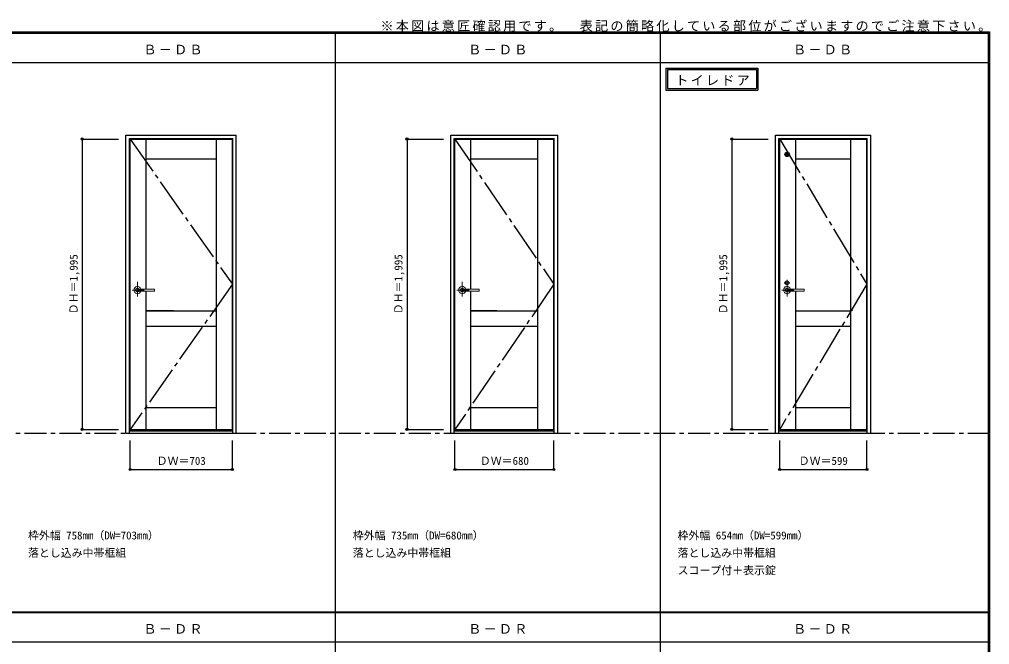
# Model space of a CAD drawing. Units: millimetres, scale not verified. Extents: x -6000 to 5700, y -4307 to 4260.
# Drawn here: x -966 to 5700, y -36 to 4260 of the extents above; entities that cross this region are included whole.
import ezdxf
from ezdxf.enums import TextEntityAlignment as Align

# ---------------------------------------------------------------- set-up
doc = ezdxf.new("R2010")
doc.units = ezdxf.units.MM
doc.header["$LTSCALE"] = 30
doc.header["$PDMODE"] = 32
doc.header["$PDSIZE"] = 15
for name, pattern in [('CHAIN1', [8, 5, -1, 1, -1]), ('CHAIN2', [12, 9, -1, 1, -1]), ('DASHED1', [1.8, 1.2, -0.6])]:
    doc.linetypes.add(name, pattern=pattern)
for name, color, linetype in [('0-1_通り芯', 4, 'CHAIN1'), ('0-2_扉', 7, 'Continuous'), ('0-3_仕上げ', 4, 'DASHED1'), ('0-4_枠', 3, 'Continuous'), ('0-7', 7, 'CHAIN2'), ('0-A_文字', 7, 'Continuous'), ('0-B_寸法', 7, 'Continuous'), ('F-1_枠', 6, 'Continuous')]:
    doc.layers.add(name, color=color, linetype=linetype)
doc.layers.add('0-5_レバー', color=7, linetype='Continuous', lineweight=18)
doc.styles.add('ＭＳ ゴシック', font='')
doc.styles.get('ＭＳ ゴシック').set_extended_font_data('MS Gothic')

msp = doc.modelspace()

# ---------------------------------------------------------------- linework, layer by layer
at = {"layer": '0-1_通り芯'}
msp.add_line((4288.5, 2450.5), (4328.5, 2450.5), dxfattribs=at)
at = {"layer": '0-1_通り芯', "color": 7}
msp.add_line((-5490, 1418), (5690, 1418), dxfattribs=at)
at = {"layer": '0-2_扉'}
for p, q in [((-205.2, 1443), (-205.2, 3438)), ((-205.2, 3438), (497.8, 3438)), ((-95.2, 2407.5), (-95.2, 3438)), ((387.8, 1443), (387.8, 3438)), ((2026.4, 1443), (2026.4, 3438)), ((2026.4, 3438), (2706.4, 3438)), ((2136.4, 2407.5), (2136.4, 3438)), ((2596.4, 1443), (2596.4, 3438)), ((2706.4, 1443), (2706.4, 3438)), ((4258, 3438), (4857, 3438)), ((4258, 1443), (4258, 3438)), ((4368, 2407.5), (4368, 3438)), ((4747, 1443), (4747, 3438)), ((4857, 1443), (4857, 3438)), ((-95.2, 3303), (387.8, 3303)), ((2136.4, 3303), (2596.4, 3303)), ((4368, 3303), (4747, 3303)), ((-95.2, 1443), (-95.2, 2393.5)), ((2136.4, 1443), (2136.4, 2393.5)), ((4368, 1443), (4368, 2393.5)), ((2313.9, 2258), (2136.4, 2258)), ((2136.4, 2258), (2596.4, 2258)), ((4368, 2258), (4747, 2258)), ((4758.5, 2258), (4758.5, 2259.11)), ((-95.2, 2153), (387.8, 2153)), ((2136.4, 2153), (2596.4, 2153)), ((4368, 2153), (4747, 2153)), ((-95.2, 1593), (387.8, 1593)), ((2136.4, 1593), (2596.4, 1593)), ((4368, 1593), (4747, 1593)), ((2026.4, 1443), (2706.4, 1443)), ((4258, 1443), (4857, 1443))]:
    msp.add_line(p, q, dxfattribs=at)
for points in [[(-205.2, 1443), (497.8, 1443), (497.8, 3438)], [(93.8, 2258), (-95.2, 2258), (387.8, 2258)]]:
    msp.add_lwpolyline(points, dxfattribs=at)
at = {"layer": '0-3_仕上げ'}
for p, q in [((4297.5, 3328.1), (4313.9, 3344.5)), ((4297.58, 3338.07), (4303.93, 3344.42)), ((4301.97, 3322.67), (4319.33, 3340.03)), ((4309.72, 3320.52), (4321.48, 3332.28))]:
    msp.add_line(p, q, dxfattribs=at)
at = {"layer": '0-3_仕上げ', "color": 7, "linetype": 'Continuous'}
msp.add_circle((4309, 3333), 15, dxfattribs=at)
at = {"layer": '0-3_仕上げ', "color": 3, "linetype": 'Continuous'}
msp.add_circle((4309, 3333), 12.5, dxfattribs=at)
at = {"layer": '0-4_枠'}
for p, q in [((-234.2, 3465), (523.8, 3465)), ((-234.2, 1418), (-234.2, 3465)), ((-210.2, 3441), (499.8, 3441)), ((-210.2, 1418), (-210.2, 3441)), ((499.8, 1418), (499.8, 3441)), ((523.8, 1418), (523.8, 3465)), ((1997.4, 3465), (2732.4, 3465)), ((1997.4, 1418), (1997.4, 3465)), ((2021.4, 3441), (2708.4, 3441)), ((2021.4, 1418), (2021.4, 3441)), ((2708.4, 1418), (2708.4, 3441)), ((2732.4, 1418), (2732.4, 3465)), ((4229, 1418), (4229, 3465)), ((4229, 3465), (4883, 3465)), ((4253, 1418), (4253, 3441)), ((4253, 3441), (4859, 3441)), ((4859, 1418), (4859, 3441)), ((4883, 1418), (4883, 3465)), ((-234.2, 1418), (523.8, 1418)), ((-210.2, 1433), (499.8, 1433)), ((1997.4, 1418), (2732.4, 1418)), ((2021.4, 1433), (2708.4, 1433)), ((4229, 1418), (4883, 1418)), ((4253, 1433), (4859, 1433))]:
    msp.add_line(p, q, dxfattribs=at)
at = {"layer": '0-5_レバー', "color": 4, "linetype": 'CHAIN1'}
for p, q in [((4308.5, 2470.5), (4308.5, 2357.11)), ((-107.9, 2400.5), (-190.92, 2400.5)), ((-154.7, 2456.96), (-154.7, 2357.11)), ((2123.7, 2400.5), (2040.68, 2400.5)), ((2076.9, 2456.96), (2076.9, 2357.11)), ((4355.3, 2400.5), (4272.28, 2400.5))]:
    msp.add_line(p, q, dxfattribs=at)
at = {"layer": '0-5_レバー'}
for p, q in [((-37.7, 2400.5), (-37.7, 2405.99)), ((-37.7, 2400.5), (-37.7, 2395)), ((2193.9, 2400.5), (2193.9, 2405.99)), ((2193.9, 2400.5), (2193.9, 2395)), ((4425.5, 2400.5), (4425.5, 2405.99)), ((4425.5, 2400.5), (4425.5, 2395))]:
    msp.add_line(p, q, dxfattribs=at)
for points in [[(-144.74, 2407.49), (-145.51, 2408.28), (-147.48, 2409.65), (-149.73, 2410.66), (-152.16, 2411.29), (-154.7, 2411.5), (-157.24, 2411.29), (-159.67, 2410.66), (-161.92, 2409.65), (-163.89, 2408.28), (-165.51, 2406.61), (-166.71, 2404.71), (-167.45, 2402.65), (-167.7, 2400.5), (-167.45, 2398.35), (-166.71, 2396.29), (-165.51, 2394.39), (-163.89, 2392.72), (-161.92, 2391.35), (-159.67, 2390.34), (-157.24, 2389.71), (-154.7, 2389.5), (-152.16, 2389.71), (-149.73, 2390.34), (-147.48, 2391.35), (-145.51, 2392.72), (-144.74, 2393.51)], [(-39.2, 2407.5), (-48.93, 2407.5), (-59.11, 2407.5), (-68.71, 2407.5), (-77.7, 2407.5), (-86.11, 2407.5), (-93.92, 2407.5), (-100.74, 2407.5), (-107.04, 2407.5), (-112.8, 2407.5), (-118.05, 2407.5), (-122.84, 2407.5), (-127.5, 2407.5), (-131.7, 2407.5), (-135.45, 2407.5), (-137.45, 2407.5), (-139.3, 2407.5), (-141.31, 2407.49), (-143.72, 2407.49), (-145.21, 2407.49), (-146.75, 2407.49), (-148.27, 2407.49), (-149.37, 2407.49), (-149.83, 2407.49), (-149.83, 2407.48)], [(-39.2, 2407.5), (-48.28, 2407.5), (-48.68, 2407.5)], [(2086.86, 2407.49), (2086.09, 2408.28), (2084.12, 2409.65), (2081.88, 2410.66), (2079.44, 2411.29), (2076.9, 2411.5), (2074.36, 2411.29), (2071.93, 2410.66), (2069.68, 2409.65), (2067.71, 2408.28), (2066.09, 2406.61), (2064.89, 2404.71), (2064.15, 2402.65), (2063.9, 2400.5), (2064.15, 2398.35), (2064.89, 2396.29), (2066.09, 2394.39), (2067.71, 2392.72), (2069.68, 2391.35), (2071.93, 2390.34), (2074.36, 2389.71), (2076.9, 2389.5), (2079.44, 2389.71), (2081.88, 2390.34), (2084.12, 2391.35), (2086.09, 2392.72), (2086.86, 2393.51)], [(2192.4, 2407.5), (2182.67, 2407.5), (2172.49, 2407.5), (2162.89, 2407.5), (2153.9, 2407.5), (2145.49, 2407.5), (2137.68, 2407.5), (2130.86, 2407.5), (2124.56, 2407.5), (2118.8, 2407.5), (2113.55, 2407.5), (2108.76, 2407.5), (2104.11, 2407.5), (2099.9, 2407.5), (2096.15, 2407.5), (2094.15, 2407.5), (2092.3, 2407.5), (2090.29, 2407.49), (2087.88, 2407.49), (2086.39, 2407.49), (2084.85, 2407.49), (2083.33, 2407.49), (2082.23, 2407.49), (2081.77, 2407.49), (2081.77, 2407.48)], [(2192.4, 2407.5), (2183.32, 2407.5), (2182.92, 2407.5)], [(4318.46, 2407.49), (4317.69, 2408.28), (4315.72, 2409.65), (4313.48, 2410.66), (4311.04, 2411.29), (4308.5, 2411.5), (4305.96, 2411.29), (4303.53, 2410.66), (4301.28, 2409.65), (4299.31, 2408.28), (4297.69, 2406.61), (4296.49, 2404.71), (4295.75, 2402.65), (4295.5, 2400.5), (4295.75, 2398.35), (4296.49, 2396.29), (4297.69, 2394.39), (4299.31, 2392.72), (4301.28, 2391.35), (4303.53, 2390.34), (4305.96, 2389.71), (4308.5, 2389.5), (4311.04, 2389.71), (4313.48, 2390.34), (4315.72, 2391.35), (4317.69, 2392.72), (4318.46, 2393.51)], [(4424, 2407.5), (4414.27, 2407.5), (4404.09, 2407.5), (4394.49, 2407.5), (4385.5, 2407.5), (4377.09, 2407.5), (4369.28, 2407.5), (4362.46, 2407.5), (4356.16, 2407.5), (4350.4, 2407.5), (4345.15, 2407.5), (4340.36, 2407.5), (4335.71, 2407.5), (4331.5, 2407.5), (4327.75, 2407.5), (4325.75, 2407.5), (4323.9, 2407.5), (4321.89, 2407.49), (4319.48, 2407.49), (4317.99, 2407.49), (4316.45, 2407.49), (4314.93, 2407.49), (4313.83, 2407.49), (4313.37, 2407.49), (4313.37, 2407.48)], [(4424, 2407.5), (4414.92, 2407.5), (4414.52, 2407.5)], [(-149.68, 2393.51), (-149.55, 2393.51), (-149.11, 2393.51), (-148.39, 2393.51), (-147.37, 2393.51), (-146.11, 2393.51), (-144.76, 2393.51), (-141.9, 2393.51), (-138.92, 2393.5), (-135.9, 2393.5), (-132.86, 2393.5), (-129.79, 2393.5), (-126.71, 2393.5), (-122.71, 2393.5), (-118.3, 2393.5), (-113.33, 2393.5), (-107.8, 2393.5), (-101.71, 2393.5), (-95.06, 2393.5), (-87.85, 2393.5), (-79.26, 2393.5), (-70, 2393.5), (-60.06, 2393.5), (-49.45, 2393.5), (-39.2, 2393.5)], [(2081.92, 2393.51), (2082.05, 2393.51), (2082.49, 2393.51), (2083.21, 2393.51), (2084.23, 2393.51), (2085.49, 2393.51), (2086.84, 2393.51), (2089.7, 2393.51), (2092.68, 2393.5), (2095.7, 2393.5), (2098.74, 2393.5), (2101.81, 2393.5), (2104.89, 2393.5), (2108.89, 2393.5), (2113.3, 2393.5), (2118.27, 2393.5), (2123.8, 2393.5), (2129.89, 2393.5), (2136.54, 2393.5), (2143.75, 2393.5), (2152.34, 2393.5), (2161.6, 2393.5), (2171.54, 2393.5), (2182.15, 2393.5), (2192.4, 2393.5)], [(4313.52, 2393.51), (4313.65, 2393.51), (4314.09, 2393.51), (4314.81, 2393.51), (4315.83, 2393.51), (4317.09, 2393.51), (4318.44, 2393.51), (4321.3, 2393.51), (4324.28, 2393.5), (4327.3, 2393.5), (4330.34, 2393.5), (4333.41, 2393.5), (4336.49, 2393.5), (4340.49, 2393.5), (4344.9, 2393.5), (4349.87, 2393.5), (4355.4, 2393.5), (4361.49, 2393.5), (4368.14, 2393.5), (4375.35, 2393.5), (4383.94, 2393.5), (4393.2, 2393.5), (4403.14, 2393.5), (4413.75, 2393.5), (4424, 2393.5)]]:
    msp.add_lwpolyline(points, dxfattribs=at)
at = {"layer": '0-5_レバー', "color": 4}
msp.add_circle((4308.5, 2450.5), 13, dxfattribs=at)
at = {"layer": '0-5_レバー'}
for centre, radius, start, end in [((-154.7, 2400.5), 24.55, 16.59952, 343.36736), ((-39.2, 2406), 1.5, 0.00847, 89.9163), ((-39.2, 2406), 1.5, 360, 90.17419), ((2076.9, 2400.5), 24.55, 16.59952, 343.36736), ((2192.4, 2406), 1.5, 0.00847, 89.9163), ((2192.4, 2406), 1.5, 360, 90.17419), ((4308.5, 2400.5), 24.55, 16.59952, 343.36736), ((4424, 2406), 1.5, 0.00847, 89.9163), ((4424, 2406), 1.5, 360, 90.17419), ((-39.2, 2395), 1.5, 270.16419, 0), ((-39.2, 2395), 1.5, 269.91059, 359.99153), ((2192.4, 2395), 1.5, 270.16419, 0), ((2192.4, 2395), 1.5, 269.91059, 359.99153), ((4424, 2395), 1.5, 270.16419, 0), ((4424, 2395), 1.5, 269.91059, 359.99153)]:
    msp.add_arc(centre, radius, start, end, dxfattribs=at)
at = {"layer": '0-7'}
for p, q in [((-205.2, 3438), (497.8, 2440.5)), ((2026.4, 3438), (2706.4, 2440.5)), ((4258, 3438), (4857, 2440.5)), ((497.8, 2440.5), (-205.2, 1443)), ((2706.4, 2440.5), (2026.4, 1443)), ((4857, 2440.5), (4258, 1443))]:
    msp.add_line(p, q, dxfattribs=at)
at = {"layer": '0-A_文字'}
for p, q in [((3476.4, 3925), (3476.4, 3775)), ((3486.4, 3915), (3486.4, 3785)), ((3486.4, 3915), (4097.43, 3915)), ((4097.43, 3915), (4097.43, 3785)), ((3476.4, 3775), (4107.43, 3775)), ((3486.4, 3785), (4097.43, 3785))]:
    msp.add_line(p, q, dxfattribs=at)
msp.add_lwpolyline([(3476.4, 3925), (4107.43, 3925), (4107.43, 3775)], dxfattribs=at)
at = {"layer": '0-B_寸法', "color": 4}
for p, q in [((-534.2, 3438), (-284.2, 3438)), ((-534.2, 3438), (-534.2, 1443)), ((1697.4, 3438), (1947.4, 3438)), ((1697.4, 3438), (1697.4, 1443)), ((3929, 3438), (4179, 3438)), ((3929, 3438), (3929, 1443)), ((-534.2, 1443), (-284.2, 1443)), ((1697.4, 1443), (1947.4, 1443)), ((3929, 1443), (4179, 1443)), ((-205.2, 1168), (-205.2, 1368)), ((497.8, 1168), (497.8, 1368)), ((2026.4, 1168), (2026.4, 1368)), ((2706.4, 1168), (2706.4, 1368)), ((4258, 1168), (4258, 1368)), ((4857, 1168), (4857, 1368)), ((-205.2, 1168), (497.8, 1168)), ((2026.4, 1168), (2706.4, 1168)), ((4258, 1168), (4857, 1168))]:
    msp.add_line(p, q, dxfattribs=at)
at = {"layer": '0-B_寸法'}
for p in [(-534.2, 3438), (1697.4, 3438), (3929, 3438), (-534.2, 1443), (1697.4, 1443), (3929, 1443), (-205.2, 1168), (497.8, 1168), (2026.4, 1168), (2706.4, 1168), (4258, 1168), (4857, 1168)]:
    msp.add_point(p, dxfattribs=at)
at = {"layer": 'F-1_枠'}
for p, q in [((-6000, 4175), (5700, 4175)), ((-6000, 4170), (5700, 4170)), ((-6000, 4165), (5700, 4165)), ((1204.8, 4175), (1204.8, -3790)), ((3436.4, 4175), (3436.4, -3790)), ((5690, 4175), (5690, -4205)), ((5695, 4175), (5695, -4205)), ((5700, 4175), (5700, -4205)), ((-6000, 3965), (5700, 3965)), ((-6000, 190.5), (5690, 190.5)), ((-6000, 187.5), (5690, 187.5)), ((-6000, 184.5), (5690, 184.5)), ((-6000, -15.5), (5690, -15.5))]:
    msp.add_line(p, q, dxfattribs=at)

# ---------------------------------------------------------------- texts
at = {"layer": '0-A_文字', "style": 'ＭＳ ゴシック'}
for s, p in [('枠外幅 758mm（DW=703mm）', (-906.8, 670.5)), ('枠外幅 735mm（DW=680mm）', (1324.8, 670.5)), ('枠外幅 654mm（DW=599mm）', (3556.4, 670.5)), ('落とし込み中帯框組', (-906.8, 550.5)), ('落とし込み中帯框組', (1324.8, 550.5)), ('落とし込み中帯框組', (3556.4, 550.5)), ('スコープ付＋表示錠', (3556.4, 430.5))]:
    msp.add_text(s, height=54.99, dxfattribs=at).set_placement(p, align=Align.BOTTOM_LEFT)
at = {"layer": '0-A_文字', "char_height": 65.98, "attachment_point": 7, "style": 'ＭＳ ゴシック'}
for s, insert in [('\\T1.17;※本図は意匠確認用です。\u3000表記の簡略化している部位がございますのでご注意下さい。', (1515, 4175)), ('\\T1.17;Ｂ－ＤＢ', (-113.5, 4020)), ('\\T1.17;Ｂ－ＤＢ', (2118.1, 4020)), ('\\T1.17;Ｂ－ＤＢ', (4349.7, 4020)), ('\\T1.17;トイレドア', (3541.06, 3805)), ('\\T1.17;Ｂ－ＤＲ', (-113.5, 39.5)), ('\\T1.17;Ｂ－ＤＲ', (2118.1, 39.5)), ('\\T1.17;Ｂ－ＤＲ', (4349.7, 39.5))]:
    msp.add_mtext(s, dxfattribs=dict(at, insert=insert))
at = {"layer": '0-B_寸法', "style": 'ＭＳ ゴシック'}
for p in [(-549.2, 2234.25), (1682.4, 2234.25), (3914, 2234.25)]:
    msp.add_text('ＤＨ＝1,995', height=54.99, rotation=90, dxfattribs=at).set_placement(p, align=Align.BOTTOM_LEFT)
for s, p in [('ＤＷ＝703', (-22.45, 1183)), ('ＤＷ＝680', (2197.65, 1183)), ('ＤＷ＝599', (4388.75, 1183))]:
    msp.add_text(s, height=54.99, dxfattribs=at).set_placement(p, align=Align.BOTTOM_LEFT)

doc.saveas('drawing.dxf')
